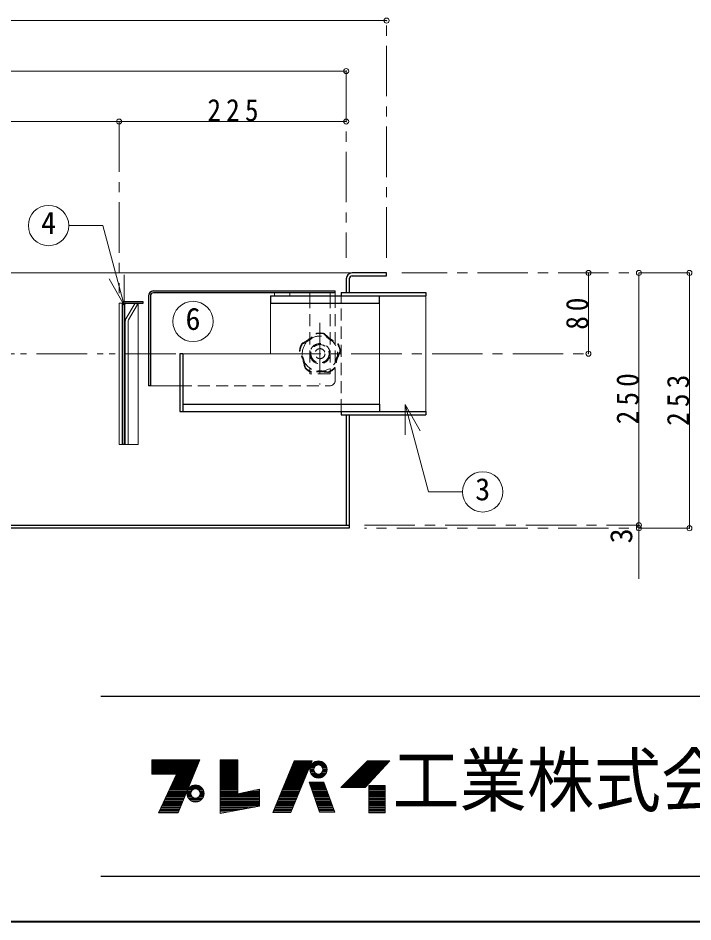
# Model space of a CAD drawing. Units: millimetres at full size, sheet at 1:10. Extents: x -2125 to 1925, y -1405 to 1405.
# Drawn here: x -182 to 487, y -1405 to -509 of the extents above; entities that cross this region are included whole.
import ezdxf
from ezdxf.enums import TextEntityAlignment as Align

# ---------------------------------------------------------------- set-up
doc = ezdxf.new("R2010")
doc.units = ezdxf.units.MM
doc.header["$LTSCALE"] = 10
doc.header["$PDMODE"] = 32
doc.header["$PDSIZE"] = 5
for name, pattern in [('CHAIN1', [8, 5, -1, 1, -1]), ('DASHED1', [1.8, 1.2, -0.6]), ('DOUBLE_CHAIN1', [8.8, 5, -1, 0.6, -0.6, 0.6, -1])]:
    doc.linetypes.add(name, pattern=pattern)
doc.layers.add('0-A', color=4, linetype='Continuous', lineweight=9)
doc.styles.add('ＭＳ ゴシック', font='')
doc.styles.get('ＭＳ ゴシック').set_extended_font_data('MS Gothic')

msp = doc.modelspace()

# ---------------------------------------------------------------- linework, layer by layer
at = {"layer": '0-A'}
for p, q in [((183.2, -511.98), (-1096.8, -511.98)), ((-1056.8, -561.98), (143.2, -561.98)), ((-471.8, -611.98), (-81.8, -611.98)), ((-81.8, -611.98), (143.2, -611.98)), ((149.2, -761.98), (-1053.8, -761.98)), ((383.2, -761.98), (383.2, -841.98)), ((433.2, -1011.98), (433.2, -761.98)), ((483.2, -761.98), (483.2, -1014.98)), ((72.2, -784.83), (72.2, -781.83)), ((87.2, -784.83), (87.2, -781.83)), ((-78.8, -791.98), (-77.64, -791.98)), ((-63.05, -791.98), (-63.05, -931.98)), ((68.2, -791.83), (68.2, -841.98)), ((-18.8, -841.98), (68.2, -841.98)), ((-78.8, -931.98), (-78.05, -931.98)), ((-75.8, -931.98), (-76.55, -931.98)), ((-72.8, -931.98), (-63.05, -931.98)), ((433.2, -1011.98), (433.2, -1064.98))]:
    msp.add_line(p, q, dxfattribs=at)
at = {"layer": '0-A', "linetype": 'CHAIN1'}
for p, q in [((183.2, -746.98), (183.2, -511.98)), ((143.2, -561.98), (143.2, -746.98)), ((-81.8, -611.98), (-81.8, -781.98)), ((483.2, -761.98), (198.2, -761.98)), ((117.2, -811.48), (117.2, -872.48)), ((68.2, -841.98), (383.2, -841.98)), ((161.2, -1011.98), (433.2, -1011.98)), ((483.2, -1014.98), (161.2, -1014.98))]:
    msp.add_line(p, q, dxfattribs=at)
at = {"layer": '0-A', "color": 7, "lineweight": 18}
for p, q in [((-97.91, -715.02), (-131.68, -715.02)), ((-76.77, -793.93), (-97.91, -715.02)), ((-76.77, -793.93), (-91.77, -767.95)), ((-76.77, -793.93), (-76.77, -763.93)), ((107.2, -784.83), (107.2, -781.83)), ((127.2, -784.83), (127.2, -781.83)), ((132.2, -784.83), (132.2, -781.83)), ((222.2, -899.13), (222.2, -784.83)), ((-81.8, -791.98), (-78.8, -791.98)), ((-81.8, -931.98), (-81.8, -791.98)), ((-78.8, -791.98), (-78.8, -931.98)), ((-74.99, -807.59), (-65.98, -791.98)), ((176.2, -791.83), (176.2, -892.13)), ((-75.8, -931.98), (-75.8, -810.59)), ((-72.8, -809.79), (-72.8, -931.98)), ((-21.8, -873.83), (-50.8, -873.83)), ((201.54, -892.29), (216.54, -918.27)), ((201.54, -892.29), (201.54, -922.29)), ((-78.8, -931.98), (-81.8, -931.98)), ((-75.8, -931.98), (-72.8, -931.98)), ((-23.33, -1296.84), (-1.7, -1244.55)), ((18.25, -1244.34), (18.25, -1297.47)), ((35.68, -1244.34), (18.25, -1244.34)), ((-49.37, -1245.18), (-1.96, -1245.18)), ((-49.37, -1245.6), (-2.13, -1245.6)), ((-49.37, -1246.23), (-2.39, -1246.23)), ((-49.37, -1246.86), (-2.65, -1246.86)), ((-49.37, -1247.49), (-2.91, -1247.49)), ((-49.37, -1248.33), (-3.26, -1248.33)), ((-3.52, -1248.96), (-49.37, -1248.96)), ((-49.37, -1249.59), (-3.78, -1249.59)), ((-49.37, -1250.22), (-4.04, -1250.22)), ((-49.37, -1250.85), (-4.3, -1250.85)), ((-49.37, -1251.48), (-4.56, -1251.48)), ((-49.37, -1251.9), (-4.74, -1251.9)), ((-49.37, -1252.74), (-5.09, -1252.74)), ((-49.37, -1253.37), (-5.35, -1253.37)), ((18.25, -1245.18), (35.68, -1245.18)), ((18.25, -1245.6), (35.68, -1245.6)), ((18.25, -1246.23), (35.68, -1246.23)), ((18.25, -1246.86), (35.68, -1246.86)), ((18.25, -1247.49), (35.68, -1247.49)), ((18.25, -1248.33), (35.68, -1248.33)), ((18.25, -1248.96), (35.68, -1248.96)), ((18.25, -1249.59), (35.68, -1249.59)), ((18.25, -1250.22), (35.68, -1250.22)), ((18.25, -1250.85), (35.68, -1250.85)), ((18.25, -1251.48), (35.68, -1251.48)), ((18.25, -1251.9), (35.68, -1251.9)), ((18.25, -1252.74), (35.68, -1252.74)), ((18.25, -1253.37), (35.68, -1253.37)), ((91.54, -1245.39), (70.54, -1296.42)), ((88.26, -1253.37), (106.29, -1253.37)), ((88.39, -1296.42), (109.6, -1245.39)), ((88.52, -1252.74), (106.55, -1252.74)), ((88.86, -1251.9), (106.9, -1251.9)), ((89.04, -1251.48), (107.07, -1251.48)), ((89.3, -1250.85), (107.33, -1250.85)), ((89.55, -1250.22), (107.59, -1250.22)), ((89.81, -1249.59), (107.86, -1249.59)), ((90.07, -1248.96), (108.12, -1248.96)), ((90.33, -1248.33), (108.38, -1248.33)), ((90.68, -1247.49), (108.73, -1247.49)), ((90.94, -1246.86), (108.97, -1246.86)), ((91.2, -1246.23), (109.25, -1246.23)), ((91.54, -1245.39), (109.6, -1245.39)), ((107.23, -1253.16), (111.27, -1253.16)), ((107.41, -1252.11), (111.61, -1252.11)), ((107.8, -1250.85), (112.48, -1250.85)), ((108.19, -1250.01), (113.61, -1250.01)), ((108.85, -1248.96), (122.54, -1248.96)), ((109.55, -1248.12), (121.83, -1248.12)), ((110.77, -1247.07), (120.61, -1247.07)), ((112.25, -1246.23), (119.14, -1246.23)), ((123.2, -1250.01), (117.77, -1250.01)), ((123.59, -1250.85), (118.91, -1250.85)), ((123.98, -1252.11), (119.78, -1252.11)), ((124.15, -1253.16), (120.11, -1253.16)), ((156.22, -1253.37), (179.11, -1253.37)), ((156.85, -1252.74), (179.64, -1252.74)), ((157.69, -1251.9), (180.42, -1251.9)), ((158.11, -1251.48), (180.81, -1251.48)), ((158.74, -1250.85), (181.39, -1250.85)), ((159.37, -1250.22), (181.98, -1250.22)), ((160, -1249.59), (182.56, -1249.59)), ((160.63, -1248.96), (183.15, -1248.96)), ((161.26, -1248.33), (183.73, -1248.33)), ((161.89, -1271.85), (186.46, -1245.39)), ((162.1, -1247.49), (184.51, -1247.49)), ((162.73, -1246.86), (185.1, -1246.86)), ((163.36, -1246.23), (185.68, -1246.23)), ((-49.37, -1254), (-5.61, -1254)), ((-49.37, -1254.63), (-5.87, -1254.63)), ((-49.37, -1255.26), (-6.13, -1255.26)), ((-49.37, -1255.89), (-6.39, -1255.89)), ((-49.37, -1256.52), (-6.65, -1256.52)), ((-49.37, -1257.15), (-6.91, -1257.15)), ((-49.37, -1257.78), (-7.17, -1257.78)), ((-25.01, -1258.62), (-49.37, -1258.62)), ((-42.65, -1296.84), (-25.01, -1258.62)), ((-8.99, -1262.19), (-26.66, -1262.19)), ((-8.73, -1261.56), (-26.36, -1261.56)), ((-8.39, -1260.72), (-25.98, -1260.72)), ((-8.13, -1260.09), (-25.69, -1260.09)), ((-7.78, -1259.25), (-25.3, -1259.25)), ((-7.52, -1258.62), (-25.01, -1258.62)), ((18.25, -1254), (35.68, -1254)), ((18.25, -1254.63), (35.68, -1254.63)), ((18.25, -1255.26), (35.68, -1255.26)), ((18.25, -1255.89), (35.68, -1255.89)), ((18.25, -1256.52), (35.68, -1256.52)), ((18.25, -1257.15), (35.68, -1257.15)), ((18.25, -1257.78), (35.68, -1257.78)), ((18.25, -1258.62), (35.68, -1258.62)), ((18.25, -1259.25), (35.68, -1259.25)), ((18.25, -1260.09), (35.68, -1260.09)), ((18.25, -1260.72), (35.68, -1260.72)), ((18.25, -1261.56), (35.68, -1261.56)), ((18.25, -1262.19), (35.68, -1262.19)), ((84.63, -1262.19), (102.62, -1262.19)), ((84.89, -1261.56), (102.88, -1261.56)), ((85.23, -1260.72), (103.23, -1260.72)), ((85.49, -1260.09), (103.49, -1260.09)), ((85.84, -1259.25), (103.84, -1259.25)), ((86.1, -1258.62), (104.1, -1258.62)), ((86.44, -1257.78), (104.45, -1257.78)), ((86.7, -1257.15), (104.71, -1257.15)), ((86.96, -1256.52), (104.98, -1256.52)), ((87.22, -1255.89), (105.24, -1255.89)), ((87.48, -1255.26), (105.5, -1255.26)), ((87.76, -1254.63), (105.76, -1254.63)), ((88, -1254), (106.02, -1254)), ((107.19, -1254), (111.19, -1254)), ((107.26, -1255.05), (111.32, -1255.05)), ((107.46, -1256.1), (111.71, -1256.1)), ((107.8, -1257.15), (112.48, -1257.15)), ((108.3, -1258.2), (114.08, -1258.2)), ((109.01, -1259.25), (122.38, -1259.25)), ((109.76, -1260.09), (121.62, -1260.09)), ((111.42, -1261.35), (119.96, -1261.35)), ((113.42, -1262.19), (117.97, -1262.19)), ((123.08, -1258.2), (117.31, -1258.2)), ((123.59, -1257.15), (118.91, -1257.15)), ((123.93, -1256.1), (119.67, -1256.1)), ((124.13, -1255.05), (120.07, -1255.05)), ((120.19, -1254), (124.19, -1254)), ((147.4, -1262.19), (170.86, -1262.19)), ((148.03, -1261.56), (171.45, -1261.56)), ((148.87, -1260.72), (172.23, -1260.72)), ((149.5, -1260.09), (172.81, -1260.09)), ((150.34, -1259.25), (173.59, -1259.25)), ((150.97, -1258.62), (174.18, -1258.62)), ((151.81, -1257.78), (174.96, -1257.78)), ((152.44, -1257.15), (175.54, -1257.15)), ((153.07, -1256.52), (176.13, -1256.52)), ((153.7, -1255.89), (176.71, -1255.89)), ((154.33, -1255.26), (177.3, -1255.26)), ((154.96, -1254.63), (177.88, -1254.63)), ((155.59, -1254), (178.47, -1254)), ((-30.63, -1270.8), (-12.56, -1270.8)), ((-12.12, -1269.75), (-30.14, -1269.75)), ((-11.69, -1268.7), (-29.66, -1268.7)), ((-11.34, -1267.86), (-29.27, -1267.86)), ((-28.79, -1266.81), (-10.91, -1266.81)), ((-10.56, -1265.97), (-28.4, -1265.97)), ((-10.21, -1265.13), (-27.95, -1265.13)), ((-27.53, -1264.08), (-9.78, -1264.08)), ((-9.43, -1263.24), (-27.14, -1263.24)), ((-11.03, -1270.8), (-1.19, -1270.8)), ((-9.04, -1269.75), (-3.18, -1269.75)), ((18.25, -1263.24), (35.68, -1263.24)), ((18.25, -1264.08), (35.68, -1264.08)), ((18.25, -1265.13), (35.68, -1265.13)), ((18.25, -1265.97), (35.68, -1265.97)), ((18.25, -1266.81), (35.68, -1266.81)), ((18.25, -1267.86), (35.68, -1267.86)), ((18.25, -1268.7), (35.68, -1268.7)), ((18.25, -1269.75), (35.68, -1269.75)), ((18.25, -1270.8), (35.68, -1270.8)), ((81.09, -1270.8), (99.04, -1270.8)), ((81.52, -1269.75), (99.48, -1269.75)), ((81.95, -1268.7), (99.91, -1268.7)), ((82.3, -1267.86), (100.26, -1267.86)), ((82.72, -1266.81), (100.7, -1266.81)), ((83.07, -1265.97), (101.05, -1265.97)), ((83.42, -1265.13), (101.4, -1265.13)), ((83.85, -1264.08), (101.83, -1264.08)), ((84.2, -1263.24), (102.18, -1263.24)), ((106.53, -1266.81), (121.23, -1266.81)), ((106.89, -1267.86), (121.62, -1267.86)), ((107.18, -1268.7), (121.93, -1268.7)), ((107.55, -1269.75), (122.31, -1269.75)), ((107.91, -1270.8), (122.7, -1270.8)), ((132.07, -1296.21), (121.15, -1266.6)), ((138.79, -1270.8), (162.87, -1270.8)), ((139.84, -1269.75), (163.84, -1269.75)), ((140.89, -1268.7), (164.82, -1268.7)), ((141.73, -1267.86), (165.6, -1267.86)), ((142.78, -1266.81), (166.57, -1266.81)), ((143.62, -1265.97), (167.35, -1265.97)), ((144.46, -1265.13), (168.13, -1265.13)), ((145.51, -1264.08), (169.11, -1264.08)), ((146.35, -1263.24), (169.89, -1263.24)), ((165.67, -1270.8), (181.63, -1270.8)), ((-16.2, -1279.62), (-34.67, -1279.62)), ((-15.86, -1278.78), (-34.31, -1278.78)), ((-15.42, -1277.73), (-33.83, -1277.73)), ((-33.44, -1276.89), (-15.08, -1276.89)), ((-14.64, -1275.84), (-32.96, -1275.84)), ((-14.12, -1274.58), (-32.37, -1274.58)), ((-13.69, -1273.53), (-31.89, -1273.53)), ((-13.34, -1272.69), (-31.5, -1272.69)), ((-12.9, -1271.64), (-31.02, -1271.64)), ((-14.61, -1277.73), (-10.61, -1277.73)), ((-14.57, -1276.89), (-10.53, -1276.89)), ((-14.54, -1278.78), (-10.48, -1278.78)), ((-14.39, -1275.84), (-10.19, -1275.84)), ((-14.39, -1279.62), (-10.19, -1279.62)), ((-14, -1274.58), (-9.32, -1274.58)), ((-13.5, -1273.53), (-7.72, -1273.53)), ((-12.95, -1272.69), (0.74, -1272.69)), ((-12.04, -1271.64), (-0.18, -1271.64)), ((1.28, -1273.53), (-4.49, -1273.53)), ((1.79, -1274.58), (-2.89, -1274.58)), ((2.18, -1275.84), (-2.02, -1275.84)), ((2.18, -1279.62), (-2.02, -1279.62)), ((2.33, -1278.78), (-1.73, -1278.78)), ((2.35, -1276.89), (-1.69, -1276.89)), ((-1.61, -1277.73), (2.39, -1277.73)), ((18.25, -1271.64), (35.68, -1271.64)), ((18.25, -1272.69), (35.68, -1272.69)), ((18.25, -1273.53), (35.68, -1273.53)), ((18.25, -1274.58), (35.68, -1274.58)), ((18.25, -1275.84), (35.68, -1275.84)), ((18.25, -1276.89), (35.68, -1276.89)), ((18.25, -1277.73), (35.68, -1277.73)), ((18.25, -1278.78), (57.31, -1278.78)), ((18.25, -1279.62), (57.31, -1279.62)), ((57.31, -1277.73), (37.56, -1277.73)), ((57.31, -1276.89), (41.32, -1276.89)), ((57.31, -1275.84), (46.03, -1275.84)), ((57.31, -1274.58), (51.67, -1274.58)), ((77.46, -1279.62), (95.38, -1279.62)), ((77.8, -1278.78), (95.72, -1278.78)), ((78.23, -1277.73), (96.16, -1277.73)), ((78.58, -1276.89), (96.51, -1276.89)), ((79.01, -1275.84), (96.95, -1275.84)), ((79.53, -1274.58), (97.47, -1274.58)), ((79.96, -1273.53), (97.91, -1273.53)), ((80.31, -1272.69), (98.26, -1272.69)), ((80.74, -1271.64), (98.69, -1271.64)), ((108.2, -1271.64), (123.01, -1271.64)), ((108.57, -1272.69), (123.4, -1272.69)), ((108.86, -1273.53), (123.71, -1273.53)), ((109.23, -1274.58), (124.1, -1274.58)), ((109.66, -1275.84), (124.56, -1275.84)), ((110.03, -1276.89), (124.95, -1276.89)), ((110.32, -1277.73), (125.26, -1277.73)), ((110.69, -1278.78), (125.64, -1278.78)), ((110.98, -1279.62), (125.95, -1279.62)), ((137.74, -1271.85), (161.89, -1271.85)), ((165.67, -1271.64), (181.63, -1271.64)), ((165.67, -1272.69), (181.63, -1272.69)), ((165.67, -1273.53), (181.63, -1273.53)), ((165.67, -1274.58), (181.63, -1274.58)), ((165.67, -1275.84), (181.63, -1275.84)), ((165.67, -1276.89), (181.63, -1276.89)), ((165.67, -1277.73), (181.63, -1277.73)), ((165.67, -1278.78), (181.63, -1278.78)), ((165.67, -1279.62), (181.63, -1279.62)), ((-20.03, -1288.86), (-38.96, -1288.86)), ((-19.68, -1288.02), (-38.58, -1288.02)), ((-19.24, -1286.97), (-38.09, -1286.97)), ((-18.81, -1285.92), (-37.61, -1285.92)), ((-18.38, -1284.87), (-37.12, -1284.87)), ((-17.94, -1283.82), (-36.64, -1283.82)), ((-17.59, -1282.98), (-36.25, -1282.98)), ((-17.16, -1281.93), (-35.77, -1281.93)), ((-16.73, -1280.88), (-35.28, -1280.88)), ((-14, -1280.88), (-9.32, -1280.88)), ((-13.5, -1281.93), (-7.72, -1281.93)), ((-12.79, -1282.98), (0.58, -1282.98)), ((-12.04, -1283.82), (-0.18, -1283.82)), ((-10.72, -1284.87), (-1.5, -1284.87)), ((-8.38, -1285.92), (-3.83, -1285.92)), ((1.28, -1281.93), (-4.49, -1281.93)), ((1.79, -1280.88), (-2.89, -1280.88)), ((18.25, -1280.88), (57.31, -1280.88)), ((18.25, -1281.93), (57.31, -1281.93)), ((18.25, -1282.98), (57.31, -1282.98)), ((18.25, -1283.82), (57.31, -1283.82)), ((18.25, -1284.87), (57.31, -1284.87)), ((18.25, -1285.92), (57.31, -1285.92)), ((18.25, -1286.97), (57.31, -1286.97)), ((18.25, -1288.02), (57.31, -1288.02)), ((18.25, -1288.86), (57.31, -1288.86)), ((73.65, -1288.86), (91.53, -1288.86)), ((74, -1288.02), (91.88, -1288.02)), ((74.43, -1286.97), (92.32, -1286.97)), ((74.86, -1285.92), (92.76, -1285.92)), ((75.3, -1284.87), (93.19, -1284.87)), ((75.73, -1283.82), (93.63, -1283.82)), ((76.07, -1282.98), (93.98, -1282.98)), ((76.51, -1281.93), (94.41, -1281.93)), ((76.94, -1280.88), (94.85, -1280.88)), ((111.41, -1280.88), (126.42, -1280.88)), ((111.78, -1281.93), (126.81, -1281.93)), ((112.12, -1282.98), (127.19, -1282.98)), ((112.44, -1283.82), (127.5, -1283.82)), ((112.8, -1284.87), (127.89, -1284.87)), ((113.17, -1285.92), (128.28, -1285.92)), ((113.53, -1286.97), (128.66, -1286.97)), ((113.9, -1288.02), (129.05, -1288.02)), ((114.19, -1288.86), (129.36, -1288.86)), ((165.67, -1280.88), (181.63, -1280.88)), ((165.67, -1281.93), (181.63, -1281.93)), ((165.67, -1282.98), (181.63, -1282.98)), ((165.67, -1283.82), (181.63, -1283.82)), ((165.67, -1284.87), (181.63, -1284.87)), ((165.67, -1285.92), (181.63, -1285.92)), ((165.67, -1286.97), (181.63, -1286.97)), ((165.67, -1288.02), (181.63, -1288.02)), ((165.67, -1288.86), (181.63, -1288.86)), ((-42.65, -1296.84), (-23.33, -1296.84)), ((-22.89, -1295.79), (-42.16, -1295.79)), ((-22.37, -1294.53), (-41.58, -1294.53)), ((-21.94, -1293.48), (-41.1, -1293.48)), ((-21.5, -1292.43), (-40.61, -1292.43)), ((-20.98, -1291.17), (-40.03, -1291.17)), ((-20.55, -1290.12), (-39.55, -1290.12)), ((18.25, -1290.12), (57.31, -1290.12)), ((18.25, -1291.17), (52.72, -1291.17)), ((18.25, -1292.43), (45.82, -1292.43)), ((18.25, -1293.48), (40.08, -1293.48)), ((18.25, -1294.53), (34.34, -1294.53)), ((18.25, -1295.79), (27.44, -1295.79)), ((88.39, -1296.42), (70.54, -1296.42)), ((70.8, -1295.79), (88.65, -1295.79)), ((71.32, -1294.53), (89.18, -1294.53)), ((71.75, -1293.48), (89.61, -1293.48)), ((72.18, -1292.43), (90.05, -1292.43)), ((72.7, -1291.17), (90.57, -1291.17)), ((73.13, -1290.12), (91.01, -1290.12)), ((114.63, -1290.12), (129.83, -1290.12)), ((115.06, -1291.17), (130.21, -1291.17)), ((115.43, -1292.43), (130.68, -1292.43)), ((115.79, -1293.48), (131.07, -1293.48)), ((116.16, -1294.53), (131.45, -1294.53)), ((116.6, -1295.79), (131.92, -1295.79)), ((116.74, -1296.21), (132.07, -1296.21)), ((165.67, -1290.12), (181.63, -1290.12)), ((165.67, -1291.17), (181.63, -1291.17)), ((165.67, -1292.43), (181.63, -1292.43)), ((165.67, -1293.48), (181.63, -1293.48)), ((165.67, -1294.53), (181.63, -1294.53)), ((165.67, -1295.79), (181.63, -1295.79))]:
    msp.add_line(p, q, dxfattribs=at)
at = {"layer": '0-A', "color": 5, "lineweight": 25}
for p, q in [((143.2, -767.98), (143.2, -781.48)), ((146.2, -767.98), (146.2, -781.48)), ((149.2, -764.98), (183.2, -764.98)), ((-52.8, -784.83), (-52.8, -873.83)), ((-50.8, -784.83), (-50.8, -873.83)), ((-47.8, -779.83), (132.2, -779.83)), ((132.2, -781.83), (-47.8, -781.83)), ((68.2, -784.83), (68.2, -791.83)), ((68.2, -784.83), (222.2, -784.83)), ((132.2, -781.83), (132.2, -779.83)), ((138.2, -781.48), (222.2, -781.48)), ((138.2, -781.48), (138.2, -784.83)), ((176.2, -791.83), (176.2, -784.83)), ((222.2, -781.48), (222.2, -784.83)), ((-78.05, -931.98), (-78.05, -793.48)), ((-76.55, -793.48), (-76.55, -931.98)), ((-75.11, -791.98), (-58.05, -791.98)), ((-58.05, -790.48), (-75.05, -790.48)), ((-58.05, -791.98), (-58.05, -790.48)), ((68.2, -791.83), (176.2, -791.83)), ((-18.8, -841.98), (-21.8, -841.98)), ((-21.8, -841.98), (-21.8, -899.13)), ((-18.8, -841.98), (-18.8, -899.13)), ((-50.8, -873.83), (-52.8, -873.83)), ((-18.8, -892.13), (176.2, -892.13)), ((176.2, -892.13), (176.2, -899.13)), ((-21.8, -899.13), (222.2, -899.13)), ((138.2, -899.13), (138.2, -902.48)), ((138.2, -902.48), (222.2, -902.48)), ((143.2, -902.48), (143.2, -1011.98)), ((146.2, -902.48), (146.2, -1014.98)), ((222.2, -899.13), (222.2, -902.48)), ((-76.55, -931.98), (-78.05, -931.98)), ((-1059.8, -1011.98), (146.2, -1011.98))]:
    msp.add_line(p, q, dxfattribs=at)
at = {"layer": '0-A', "linetype": 'DASHED1'}
for p, q in [((107.2, -784.83), (107.2, -861.98)), ((127.2, -784.83), (127.2, -861.98)), ((132.2, -868.71), (132.2, -784.83)), ((127.2, -861.98), (107.2, -861.98)), ((-21.8, -873.83), (127.2, -873.83))]:
    msp.add_line(p, q, dxfattribs=at)
at = {"layer": '0-A', "color": 7, "linetype": 'DASHED1', "lineweight": 18}
msp.add_line((138.2, -899.13), (138.2, -784.83), dxfattribs=at)
at = {"layer": '0-A', "linetype": 'DOUBLE_CHAIN1'}
msp.add_line((-1043.55, -841.98), (-21.8, -841.98), dxfattribs=at)
at = {"layer": '0-A', "color": 6, "lineweight": 25}
for p, q in [((-99.8, -1181.41), (1880.2, -1181.41)), ((1880.2, -1359.98), (-99.8, -1359.98))]:
    msp.add_line(p, q, dxfattribs=at)
at = {"layer": '0-A', "color": 1, "lineweight": 40}
msp.add_line((1925.2, -1404.98), (-2124.8, -1404.98), dxfattribs=at)
at = {"layer": '0-A', "color": 5, "lineweight": 25}
for points in [[(183.2, -764.98), (183.2, -761.98), (149.2, -761.98)], [(146.2, -1014.98), (-1059.8, -1014.98), (-1059.8, -833.48)]]:
    msp.add_lwpolyline(points, dxfattribs=at)
at = {"layer": '0-A', "color": 7, "lineweight": 18}
for points in [[(-65.98, -791.98), (-63.73, -793.28), (-72.39, -808.29)], [(201.54, -892.29), (224.74, -978.89), (258.45, -978.89)], [(-49.37, -1258.62), (-49.37, -1244.55), (-1.7, -1244.55)], [(18.25, -1297.47), (57.31, -1290.33), (57.31, -1273.32), (35.68, -1278.15), (35.68, -1244.34)], [(137.74, -1271.85), (164.2, -1245.39), (186.46, -1245.39)], [(116.74, -1296.21), (106.45, -1266.6), (121.15, -1266.6)]]:
    msp.add_lwpolyline(points, dxfattribs=at)
msp.add_lwpolyline([(165.67, -1269.75), (165.67, -1296.84), (181.63, -1296.84), (181.63, -1269.75)], close=True, dxfattribs=at)
for centre, radius in [((-151.68, -715.02), 20), ((-8.55, -810.05), 20), ((278.45, -978.89), 20), ((115.69, -1254), 8.5), ((115.69, -1254), 4.5), ((-6.11, -1277.73), 8.5), ((-6.11, -1277.73), 4.5)]:
    msp.add_circle(centre, radius, dxfattribs=at)
at = {"layer": '0-A', "linetype": 'DASHED1'}
for radius in [17.5, 10, 9, 5]:
    msp.add_circle((117.2, -841.98), radius, dxfattribs=at)
at = {"layer": '0-A', "color": 5, "lineweight": 25}
for centre, radius, start in [((149.2, -767.98), 6, 90), ((149.2, -767.98), 3, 90), ((-47.8, -784.83), 5, 90), ((-47.8, -784.83), 3, 90), ((-75.05, -793.48), 3, 92.27697), ((-75.05, -793.48), 1.5, 92.27697)]:
    msp.add_arc(centre, radius, start, 180, dxfattribs=at)
at = {"layer": '0-A', "color": 7, "lineweight": 18}
for centre, radius, start, end in [((-75.05, -793.48), 3, 90, 92.27697), ((-69.8, -810.59), 6, 150, 180), ((-69.8, -809.79), 3, 150, 180)]:
    msp.add_arc(centre, radius, start, end, dxfattribs=at)
at = {"layer": '0-A', "linetype": 'DASHED1'}
for centre, radius, start, end in [((74.32, -782.96), 54.95, 297.11306, 314.88694), ((90.12, -804.71), 29.07, 289.44958, 322.55042), ((117.2, -841.98), 20.5, 78.46304, 101.53696), ((117.2, -841.98), 20, 78.46304, 101.53696), ((144.29, -804.71), 29.07, 217.44958, 250.55042), ((160.08, -782.96), 54.95, 225.11306, 242.88694), ((117.2, -841.98), 20.5, 150.46304, 173.53696), ((117.2, -841.98), 20, 150.46304, 173.53696), ((117.2, -841.98), 20, 6.46304, 29.53696), ((117.2, -841.98), 20.5, 6.46304, 29.53696), ((47.82, -864.52), 54.95, 9.11306, 26.88694), ((73.38, -856.22), 29.07, 1.44958, 34.55042), ((161.02, -856.22), 29.07, 145.44958, 178.55042), ((186.58, -864.52), 54.95, 153.11306, 170.88694), ((117.2, -841.98), 20.5, 222.46304, 245.53696), ((117.2, -841.98), 20, 222.46304, 245.53696), ((117.2, -888.06), 29.07, 73.44958, 106.55042), ((117.2, -841.98), 20, 294.46304, 317.53696), ((117.2, -841.98), 20.5, 294.46304, 317.53696), ((117.2, -914.93), 54.95, 81.11306, 98.88694), ((127.2, -868.71), 5, 270, 0)]:
    msp.add_arc(centre, radius, start, end, dxfattribs=at)
at = {"layer": '0-A'}
for p in [(183.2, -511.98), (143.2, -561.98), (-81.8, -611.98), (143.2, -611.98), (383.2, -761.98), (433.2, -761.98), (483.2, -761.98), (383.2, -841.98), (433.2, -1011.98), (433.2, -1014.98), (483.2, -1014.98)]:
    msp.add_point(p, dxfattribs=at)

# ---------------------------------------------------------------- texts
at = {"layer": '0-A', "color": 7, "style": 'ＭＳ ゴシック'}
for s, p in [('4', (-159.18, -730.02)), ('6', (-16.05, -825.05)), ('3', (270.95, -993.89))]:
    msp.add_text(s, height=21.99, dxfattribs=at).set_placement(p, align=Align.BOTTOM_LEFT)
msp.add_text('3', height=21.99, rotation=90, dxfattribs=at).set_placement((433.2, -1029.98), align=Align.BOTTOM_LEFT)
at = {"layer": '0-A', "color": 7, "style": 'ＭＳ ゴシック', "width": 0.95}
msp.add_text('工業株式会社', height=51.32, dxfattribs=at).set_placement((189.13, -1305.7), align=Align.BOTTOM_LEFT)
at = {"layer": '0-A', "color": 7, "insert": (5.7, -611.98), "char_height": 21.99, "attachment_point": 7, "style": 'ＭＳ ゴシック'}
msp.add_mtext('\\T1.38;\\W0.9;225', dxfattribs=at)
at = {"layer": '0-A', "color": 7, "char_height": 21.99, "attachment_point": 7, "rotation": 90, "style": 'ＭＳ ゴシック'}
for s, insert in [('\\T1.36;\\W0.9;80', (383.2, -818.23)), ('\\T1.38;\\W0.9;250', (433.2, -911.98)), ('\\T1.38;\\W0.9;253', (483.2, -913.48))]:
    msp.add_mtext(s, dxfattribs=dict(at, insert=insert))

doc.saveas('drawing.dxf')
